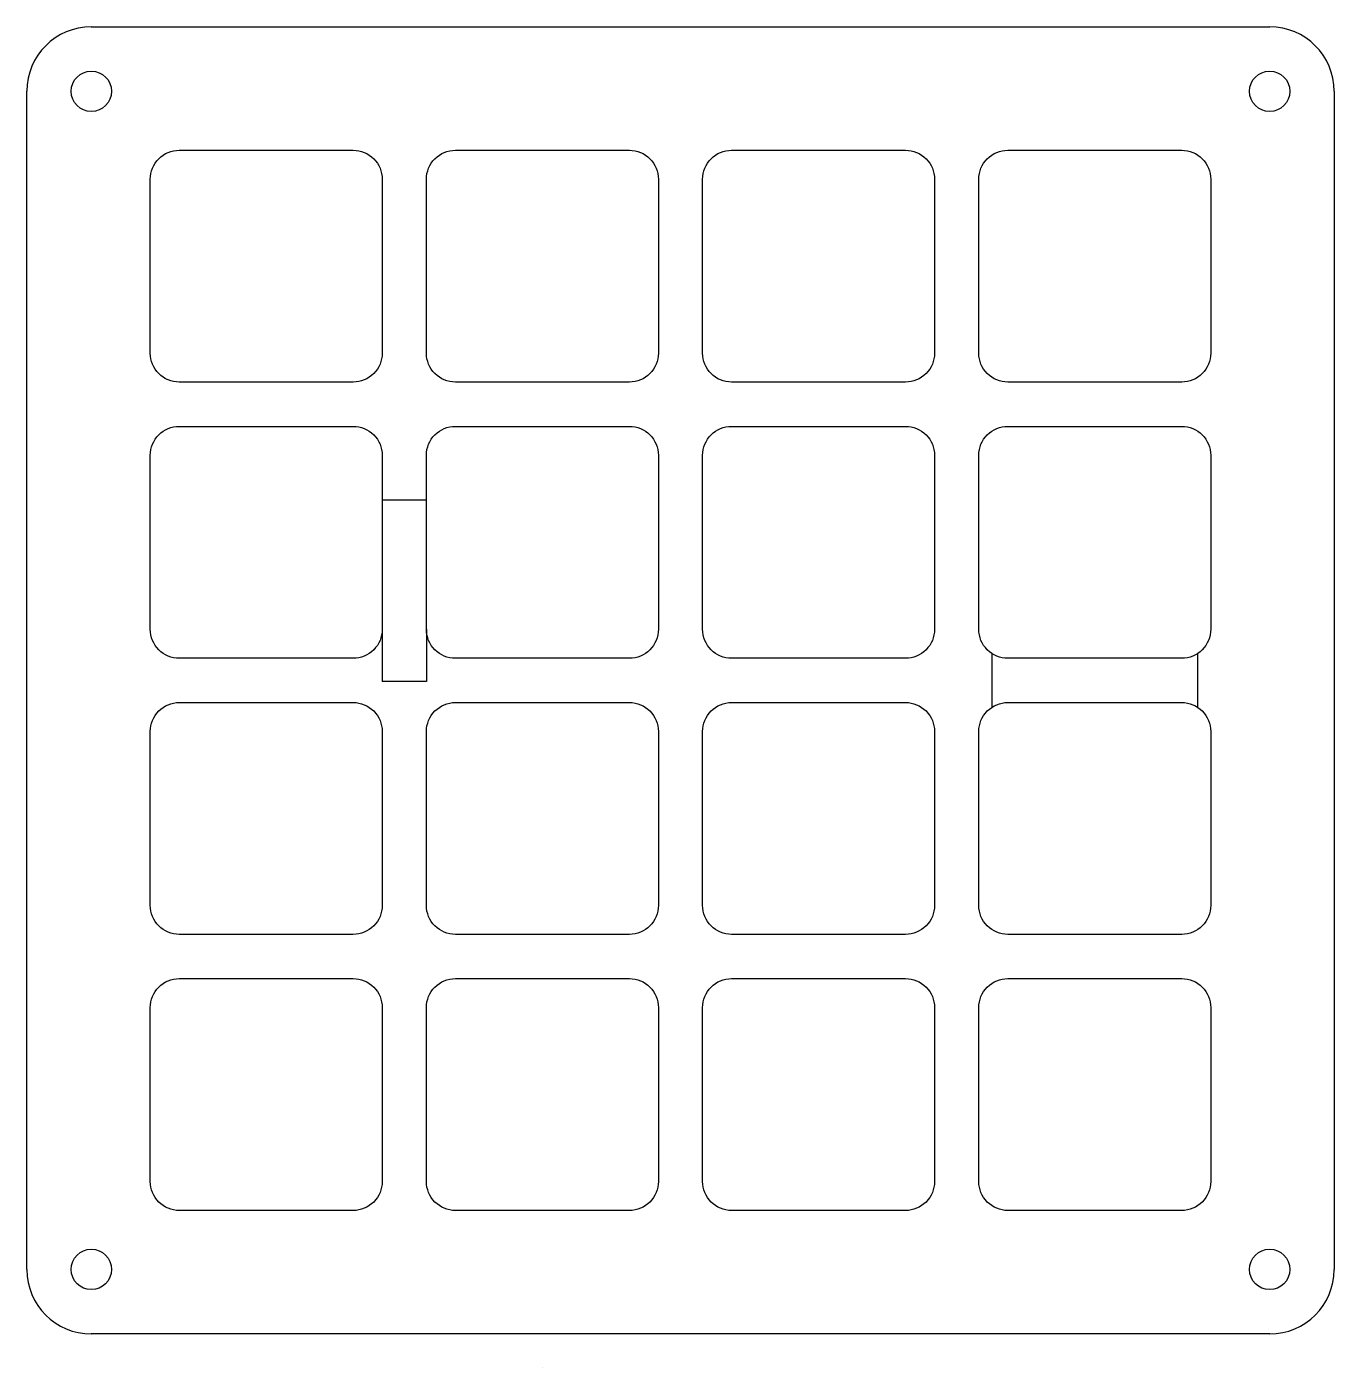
# Model space of a CAD drawing. Header units: inches. Extents: x 5.9 to 96.1, y 2.2 to 94.7.
import ezdxf

# ---------------------------------------------------------------- set-up
doc = ezdxf.new("R2010")
doc.units = ezdxf.units.IN
doc.header["$MEASUREMENT"] = 0

msp = doc.modelspace()

# ---------------------------------------------------------------- linework, layer by layer
for p, q in [((10.381, 94.661), (91.661, 94.661)), ((5.931, 8.931), (5.931, 90.211)), ((96.111, 90.211), (96.111, 8.931)), ((33.496, 62), (30.446, 62)), ((30.446, 53.096), (30.446, 49.5)), ((33.496, 53.096), (33.496, 49.5)), ((72.5, 51.423), (72.5, 47.718)), ((86.692, 51.423), (86.692, 47.719)), ((33.496, 49.5), (30.446, 49.5)), ((91.661, 4.481), (10.381, 4.481)), ((41.496, 2.185), (41.496, 2.185))]:
    msp.add_line(p, q)
for points in [[(16.446, 86.146), (28.446, 86.146, -0.414214), (30.446, 84.146), (30.446, 72.146, -0.414214), (28.446, 70.146), (16.446, 70.146, -0.414214), (14.446, 72.146), (14.446, 84.146, -0.414214)], [(35.496, 86.146), (47.496, 86.146, -0.414214), (49.496, 84.146), (49.496, 72.146, -0.414214), (47.496, 70.146), (35.496, 70.146, -0.414214), (33.496, 72.146), (33.496, 84.146, -0.414214)], [(54.546, 86.146), (66.546, 86.146, -0.414214), (68.546, 84.146), (68.546, 72.146, -0.414214), (66.546, 70.146), (54.546, 70.146, -0.414214), (52.546, 72.146), (52.546, 84.146, -0.414214)], [(73.596, 86.146), (85.596, 86.146, -0.414214), (87.596, 84.146), (87.596, 72.146, -0.414214), (85.596, 70.146), (73.596, 70.146, -0.414214), (71.596, 72.146), (71.596, 84.146, -0.414214)], [(16.446, 67.096), (28.446, 67.096, -0.414214), (30.446, 65.096), (30.446, 53.096, -0.414214), (28.446, 51.096), (16.446, 51.096, -0.414214), (14.446, 53.096), (14.446, 65.096, -0.414214)], [(35.496, 67.096), (47.496, 67.096, -0.414214), (49.496, 65.096), (49.496, 53.096, -0.414214), (47.496, 51.096), (35.496, 51.096, -0.414214), (33.496, 53.096), (33.496, 65.096, -0.414214)], [(54.546, 67.096), (66.546, 67.096, -0.414214), (68.546, 65.096), (68.546, 53.096, -0.414214), (66.546, 51.096), (54.546, 51.096, -0.414214), (52.546, 53.096), (52.546, 65.096, -0.414214)], [(73.596, 67.096), (85.596, 67.096, -0.414214), (87.596, 65.096), (87.596, 53.096, -0.414214), (85.596, 51.096), (73.596, 51.096, -0.414214), (73.596, 51.096, -0.414214), (71.596, 53.096), (71.596, 65.096, -0.414214)], [(16.446, 48.046), (28.446, 48.046, -0.414214), (30.446, 46.046), (30.446, 34.046, -0.414214), (28.446, 32.046), (16.446, 32.046, -0.414214), (14.446, 34.046), (14.446, 46.046, -0.414214)], [(35.496, 48.046), (47.496, 48.046, -0.414214), (49.496, 46.046), (49.496, 34.046, -0.414214), (47.496, 32.046), (35.496, 32.046, -0.414214), (33.496, 34.046), (33.496, 46.046, -0.414214)], [(54.546, 48.046), (66.546, 48.046, -0.414214), (68.546, 46.046), (68.546, 34.046, -0.414214), (66.546, 32.046), (54.546, 32.046, -0.414214), (52.546, 34.046), (52.546, 46.046, -0.414214)], [(73.596, 48.046), (85.596, 48.046, -0.414214), (87.596, 46.046), (87.596, 34.046, -0.414214), (85.596, 32.046), (73.596, 32.046, -0.414214), (71.596, 34.046), (71.596, 46.046, -0.414214)], [(16.446, 28.996), (28.446, 28.996, -0.414214), (30.446, 26.996), (30.446, 14.996, -0.414214), (28.446, 12.996), (16.446, 12.996, -0.414214), (14.446, 14.996), (14.446, 26.996, -0.414214)], [(35.496, 28.996), (47.496, 28.996, -0.414214), (49.496, 26.996), (49.496, 14.996, -0.414214), (47.496, 12.996), (35.496, 12.996, -0.414214), (33.496, 14.996), (33.496, 26.996, -0.414214)], [(54.546, 28.996), (66.546, 28.996, -0.414214), (68.546, 26.996), (68.546, 14.996, -0.414214), (66.546, 12.996), (54.546, 12.996, -0.414214), (52.546, 14.996), (52.546, 26.996, -0.414214)], [(73.596, 28.996), (85.596, 28.996, -0.414214), (87.596, 26.996), (87.596, 14.996, -0.414214), (85.596, 12.996), (73.596, 12.996, -0.414214), (71.596, 14.996), (71.596, 26.996, -0.414214)]]:
    msp.add_lwpolyline(points, format="xyb", close=True)
for centre in [(10.381, 90.211), (91.661, 90.211), (10.381, 8.931), (91.661, 8.931)]:
    msp.add_circle(centre, 1.395)
for centre, start, end in [((10.381, 90.211), 90, 180), ((91.661, 90.211), 0, 90), ((10.381, 8.931), 180, 270), ((91.661, 8.931), 270, 0)]:
    msp.add_arc(centre, 4.45, start, end)

doc.saveas('drawing.dxf')
